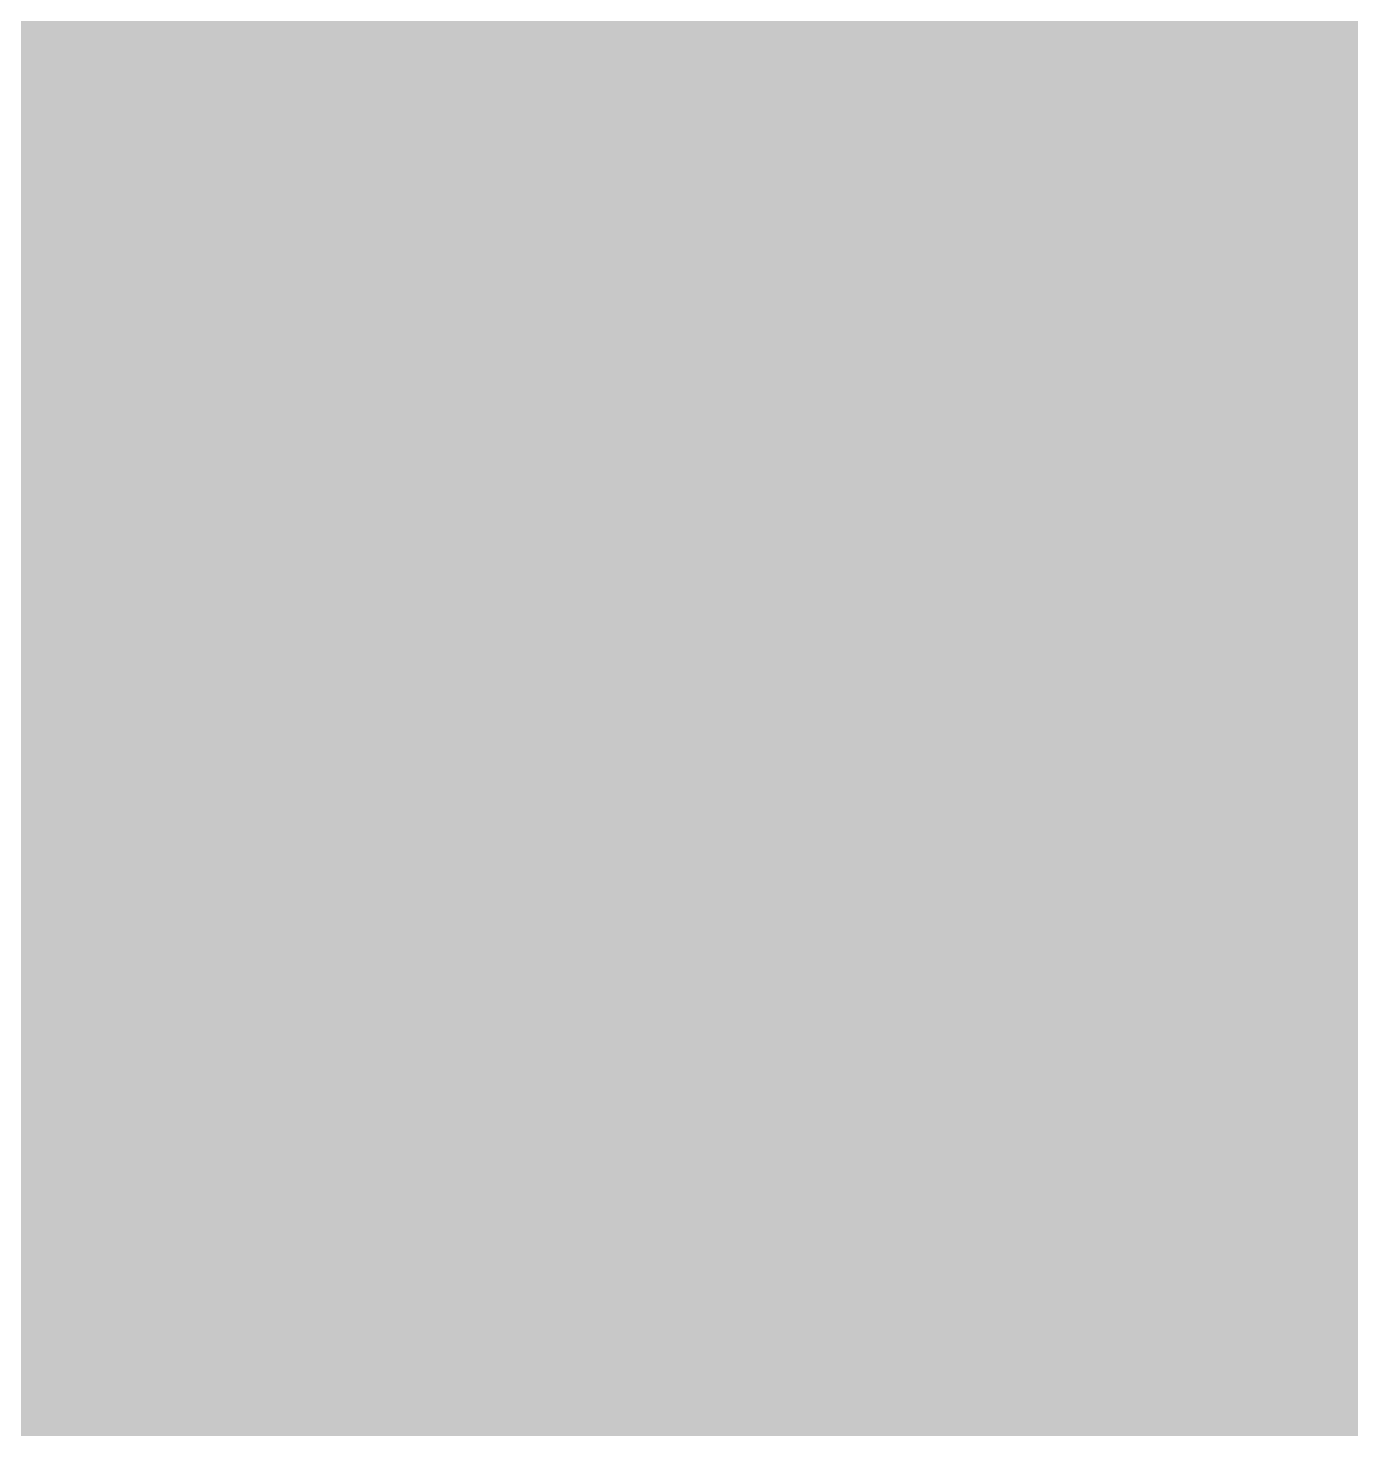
# Model space of a CAD drawing. Header units: millimetres. Extents: x -97 to -77, y 16.4 to 19.6.
# Drawn here: x -84.318916 to -84.318163, y 16.368922 to 16.369719 of the extents above; entities that cross this region are included whole.
import ezdxf

# ---------------------------------------------------------------- set-up
doc = ezdxf.new("R2010")
doc.units = ezdxf.units.MM

msp = doc.modelspace()

# ---------------------------------------------------------------- hatches: boundary and pattern name
at = {"true_color": 0x00bcf0}
msp.add_hatch(color=140, dxfattribs=at).paths.add_polyline_path([(-84.36488797, 16.5170929), (-84.36488797, 16.36812506), (-84.31752484, 16.36812506)])
msp.add_hatch(color=140, dxfattribs=at).paths.add_polyline_path([(-84.36488797, 16.5170929), (-84.36488797, 16.36812506), (-84.31752484, 16.36812506)])
msp.add_hatch(color=140, dxfattribs=at).paths.add_polyline_path([(-84.36488797, 16.5170929), (-84.36488797, 16.36812506), (-84.31752484, 16.36812506)])
msp.add_hatch(color=140, dxfattribs=at).paths.add_polyline_path([(-84.36488797, 16.5170929), (-84.36488797, 16.36812506), (-84.31752484, 16.36812506)])
msp.add_hatch(color=140, dxfattribs=at).paths.add_polyline_path([(-84.36488797, 16.5170929), (-84.36488797, 16.36812506), (-84.31752484, 16.36812506)])
msp.add_hatch(color=140, dxfattribs=at).paths.add_polyline_path([(-84.36488797, 16.5170929), (-84.36488797, 16.36812506), (-84.31752484, 16.36812506)])
msp.add_hatch(color=140, dxfattribs=at).paths.add_polyline_path([(-84.36488797, 16.5170929), (-84.36488797, 16.36812506), (-84.31752484, 16.36812506)])
msp.add_hatch(color=140, dxfattribs=at).paths.add_polyline_path([(-84.36488797, 16.5170929), (-84.36488797, 16.36812506), (-84.31752484, 16.36812506)])
msp.add_hatch(color=140, dxfattribs=at).paths.add_polyline_path([(-84.36488797, 16.5170929), (-84.36488797, 16.36812506), (-84.31752484, 16.36812506)])
msp.add_hatch(color=140, dxfattribs=at).paths.add_polyline_path([(-84.36488797, 16.5170929), (-84.36488797, 16.36812506), (-84.31752484, 16.36812506)])
msp.add_hatch(color=140, dxfattribs=at).paths.add_polyline_path([(-84.36488797, 16.5170929), (-84.36488797, 16.36812506), (-84.31752484, 16.36812506)])
msp.add_hatch(color=140, dxfattribs=at).paths.add_polyline_path([(-84.36488797, 16.5170929), (-84.36488797, 16.36812506), (-84.31752484, 16.36812506)])
msp.add_hatch(color=140, dxfattribs=at).paths.add_polyline_path([(-84.36488797, 16.5170929), (-84.36488797, 16.36812506), (-84.31752484, 16.36812506)])
msp.add_hatch(color=140, dxfattribs=at).paths.add_polyline_path([(-84.36488797, 16.5170929), (-84.36488797, 16.36812506), (-84.31752484, 16.36812506)])
msp.add_hatch(color=140, dxfattribs=at).paths.add_polyline_path([(-84.36488797, 16.5170929), (-84.36488797, 16.36812506), (-84.31752484, 16.36812506)])
msp.add_hatch(color=140, dxfattribs=at).paths.add_polyline_path([(-84.36488797, 16.5170929), (-84.36488797, 16.36812506), (-84.31752484, 16.36812506)])

doc.saveas('drawing.dxf')
